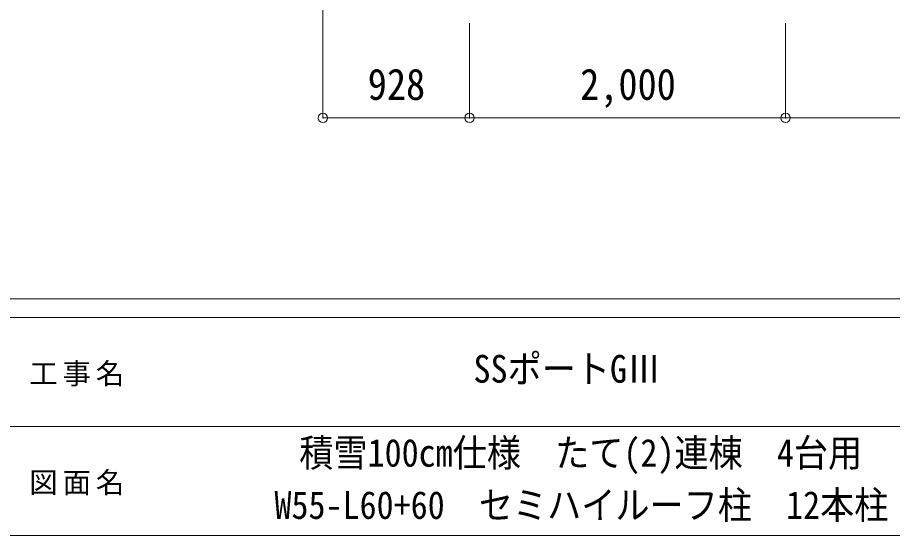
# Model space of a CAD drawing. Units: millimetres at full size, sheet at 1:60. Extents: x -16864 to 16864, y -11640 to 11640.
# Drawn here: x -814 to 4724, y -11640 to -8359 of the extents above; entities that cross this region are included whole.
import ezdxf
from ezdxf.enums import TextEntityAlignment as Align

# ---------------------------------------------------------------- set-up
doc = ezdxf.new("R2010")
doc.units = ezdxf.units.MM
doc.header["$LTSCALE"] = 60
doc.header["$PDMODE"] = 32
doc.header["$PDSIZE"] = 60
doc.layers.add('0-8_TABLE1', color=6, linetype='Continuous', lineweight=9)
doc.layers.add('F-0', color=7, linetype='Continuous', lineweight=9)
doc.styles.add('ＭＳ ゴシック', font='')
doc.styles.get('ＭＳ ゴシック').set_extended_font_data('MS Gothic')

msp = doc.modelspace()

# ---------------------------------------------------------------- linework, layer by layer
at = {"layer": '0-8_TABLE1'}
for p, q in [((1118.75, -8994.97), (1118.75, -7792.97)), ((2047.05, -8994.97), (2047.05, -8394.97)), ((4047.05, -8994.97), (4047.05, -8394.97)), ((2047.05, -8994.97), (1118.75, -8994.97)), ((4047.05, -8994.97), (2047.05, -8994.97)), ((6047.05, -8994.97), (4047.05, -8994.97))]:
    msp.add_line(p, q, dxfattribs=at)
for p in [(1118.75, -8994.97), (2047.05, -8994.97), (4047.05, -8994.97)]:
    msp.add_point(p, dxfattribs=at)
at = {"layer": 'F-0', "color": 5, "lineweight": 5}
for p, q in [((-16864.12, -10140), (16015.88, -10140)), ((-16864.12, -10260), (10682.37, -10260)), ((-6897.63, -10950), (5402.37, -10950)), ((-16864.12, -11640), (16015.88, -11640))]:
    msp.add_line(p, q, dxfattribs=at)

# ---------------------------------------------------------------- texts
at = {"layer": '0-8_TABLE1', "color": 7, "style": 'ＭＳ ゴシック', "width": 0.9}
for s, p in [('928', (1402.9, -8939.97)), ('2,000', (2747.05, -8939.97))]:
    msp.add_text(s, height=197.9, dxfattribs=at).set_placement(p, align=Align.BOTTOM_LEFT)
at = {"layer": 'F-0', "style": 'ＭＳ ゴシック', "width": 0.9}
for s, p in [('SSポートGⅢ ', (2072.37, -10725)), ('積雪100cm仕様\u3000たて(2)連棟\u30004台用', (969.87, -11256.91)), ('W55-L60+60\u3000セミハイルーフ柱\u300012本柱', (812.37, -11587.74))]:
    msp.add_text(s, height=176, dxfattribs=at).set_placement(p, align=Align.BOTTOM_LEFT)
at = {"layer": 'F-0', "char_height": 132, "attachment_point": 7, "style": 'ＭＳ ゴシック'}
for s, insert in [('\\T1.17;工事名', (-739.42, -10695)), ('\\T1.17;図面名', (-739.42, -11385))]:
    msp.add_mtext(s, dxfattribs=dict(at, insert=insert))

doc.saveas('drawing.dxf')
